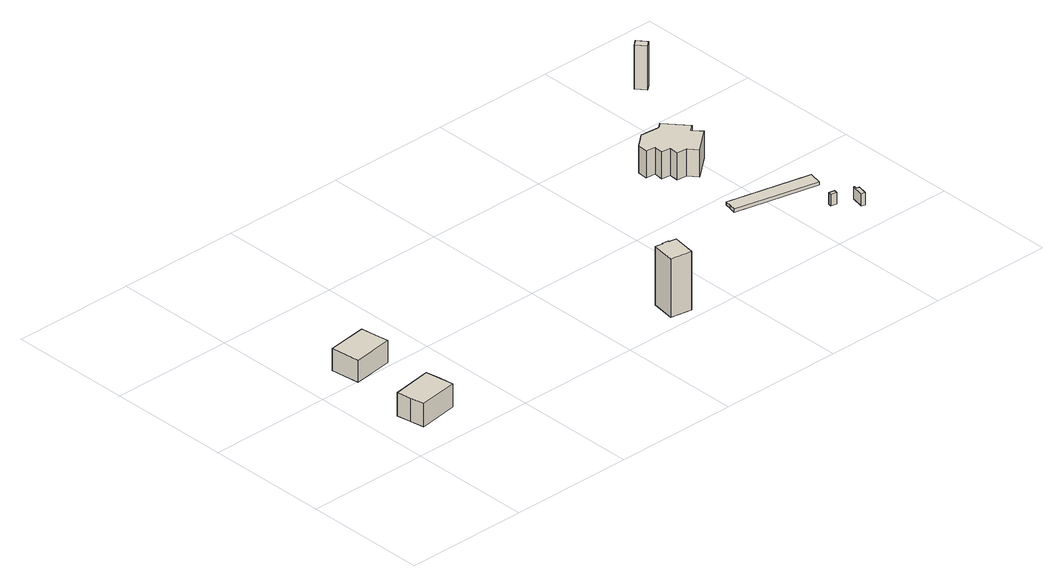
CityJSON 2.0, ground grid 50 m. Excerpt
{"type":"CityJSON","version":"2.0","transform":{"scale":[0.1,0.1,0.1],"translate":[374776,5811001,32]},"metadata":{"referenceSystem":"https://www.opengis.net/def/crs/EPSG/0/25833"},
"CityObjects":{
"building1":{"type":"Building","attributes":{"Gemeindeschluessel":"11000006","BezugspunktDach":"2200","function":"31001_2020","measuredHeight":12.81,"storeysAboveGround":2},"address":[{"country":"Germany","locality":"Berlin","thoroughfareNumber":"80 (22)","thoroughfareName":"Am Großen Wannsee"}],"geometry":[{"type":"Solid","lod":"1","boundaries":[[[[0,1,2,3,4,5]],[[6,7,8,9,10,11]],[[6,11,5,4]],[[7,6,4,3]],[[8,7,3,2]],[[9,8,2,1]],[[10,9,1,0]],[[11,10,0,5]]]]}]},
"building2":{"type":"Building","attributes":{"Gemeindeschluessel":"11000006","BezugspunktDach":"2200","function":"31001_1010","measuredHeight":11.87,"storeysAboveGround":2},"address":[{"country":"Germany","locality":"Berlin","thoroughfareNumber":"80 (23)","thoroughfareName":"Am Großen Wannsee"}],"geometry":[{"type":"Solid","lod":"1","boundaries":[[[[12,13,14,15,16]],[[17,18,19,20,21]],[[17,21,16,15]],[[18,17,15,14]],[[19,18,14,13]],[[20,19,13,12]],[[21,20,12,16]]]]}]},
"building3":{"type":"Building","attributes":{"Gemeindeschluessel":"11000006","BezugspunktDach":"2200","function":"31001_2010","measuredHeight":26.05,"storeysAboveGround":1},"address":[{"country":"Germany","locality":"Berlin","thoroughfareNumber":"80 (25)","thoroughfareName":"Am Großen Wannsee"}],"geometry":[{"type":"Solid","lod":"1","boundaries":[[[[22,23,24,25,26,27,28,29,30]],[[31,32,33,34,35,36,37,38,39]],[[31,39,30,29]],[[32,31,29,28]],[[33,32,28,27]],[[34,33,27,26]],[[35,34,26,25]],[[36,35,25,24]],[[37,36,24,23]],[[38,37,23,22]],[[39,38,22,30]]]]}]},
"building4":{"type":"Building","attributes":{"Gemeindeschluessel":"11000006","BezugspunktDach":"2200","function":"51009_1610","measuredHeight":4.72,"storeysAboveGround":0},"address":[{"country":"Germany","locality":"Berlin"}],"geometry":[{"type":"Solid","lod":"1","boundaries":[[[[40,41,42,43]],[[44,45,46,47]],[[44,47,43,42]],[[45,44,42,41]],[[46,45,41,40]],[[47,46,40,43]]]]}]},
"building5":{"type":"Building","attributes":{"Gemeindeschluessel":"11000006","BezugspunktDach":"2200","function":"31001_2460","measuredHeight":1.58,"storeysAboveGround":1},"address":[{"country":"Germany","locality":"Berlin","thoroughfareNumber":"80 (3)","thoroughfareName":"Am Großen Wannsee"}],"geometry":[{"type":"Solid","lod":"1","boundaries":[[[[48,49,50,51,52]],[[53,54,55,56,57]],[[53,57,52,51]],[[54,53,51,50]],[[55,54,50,49]],[[56,55,49,48]],[[57,56,48,52]]]]}]},
"building6":{"type":"Building","attributes":{"Gemeindeschluessel":"11000006","function":"31001_1010"},"address":[{"country":"Germany","locality":"Berlin","thoroughfareNumber":"74","thoroughfareName":"Am Großen Wannsee"}],"children":["building6-1","building6-2"]},
"building6-1":{"type":"BuildingPart","attributes":{"BezugspunktDach":"2200","measuredHeight":11.12,"storeysAboveGround":2},"parents":["building6"],"geometry":[{"type":"Solid","lod":"1","boundaries":[[[[58,59,60,61,62,63,64,65,66,67,68,69,70,71,72]],[[73,74,75,76,77,78,79,80,81,82,83,84,85,86,87]],[[73,87,72,71]],[[74,73,71,70]],[[75,74,70,69]],[[76,75,69,68]],[[77,76,68,67]],[[78,77,67,66]],[[79,78,66,65]],[[80,79,65,64]],[[81,80,64,63]],[[82,81,63,62]],[[83,82,62,61]],[[84,83,61,60]],[[85,84,60,59]],[[86,85,59,58]],[[87,86,58,72]]]]}]},
"building6-2":{"type":"BuildingPart","attributes":{"BezugspunktDach":"2200","measuredHeight":4.14,"storeysAboveGround":2},"parents":["building6"],"geometry":[{"type":"Solid","lod":"1","boundaries":[[[[88,89,90]],[[91,92,93]],[[91,93,90,89]],[[92,91,89,88]],[[93,92,88,90]]]]}]},
"building7":{"type":"Building","attributes":{"Gemeindeschluessel":"11000006","BezugspunktDach":"2200","function":"51009_1610","measuredHeight":4.99,"storeysAboveGround":0},"address":[{"country":"Germany","locality":"Berlin"}],"geometry":[{"type":"Solid","lod":"1","boundaries":[[[[94,95,96,97,98,99]],[[100,101,102,103,104,105]],[[100,105,99,98]],[[101,100,98,97]],[[102,101,97,96]],[[103,102,96,95]],[[104,103,95,94]],[[105,104,94,99]]]]}]},
"building8":{"type":"Building","attributes":{"Gemeindeschluessel":"11000006","BezugspunktDach":"2200","function":"31001_2010","measuredHeight":18.22,"storeysAboveGround":1},"address":[{"country":"Germany","locality":"Berlin","thoroughfareNumber":"72 (4)","thoroughfareName":"Am Großen Wannsee"}],"geometry":[{"type":"Solid","lod":"1","boundaries":[[[[106,107,108,109,110]],[[111,112,113,114,115]],[[111,115,110,109]],[[112,111,109,108]],[[113,112,108,107]],[[114,113,107,106]],[[115,114,106,110]]]]}]}
},
"vertices":[
[9,58,216],[19,1,216],[180,26,216],[171,84,216],[162,142,216],[0,116,216],[162,142,120],[171,84,120],[180,26,120],[19,1,120],[9,58,120],[0,116,120],
[55,375,205],[218,397,205],[210,455,205],[202,513,205],[40,491,205],[202,513,114],[210,455,114],[218,397,114],[55,375,114],[40,491,114],
[1311,17,272],[1319,64,272],[1327,112,272],[1296,117,272],[1297,121,272],[1272,125,272],[1271,121,272],[1241,126,272],[1225,32,272],[1241,126,30],[1271,121,30],[1272,125,30],[1297,121,30],[1296,117,30],[1327,112,30],[1319,64,30],[1311,17,30],[1225,32,30],
[2067,84,152],[2070,98,152],[2046,103,152],[2043,90,152],[2046,103,105],[2070,98,105],[2067,84,105],[2043,90,105],
[2151,262,76],[2163,316,76],[1826,390,76],[1820,364,76],[1814,337,76],[1820,364,63],[1826,390,63],[2163,316,63],[2151,262,63],[1814,337,63],
[1820,745,138],[1816,707,138],[1853,703,138],[1851,665,138],[1892,662,138],[1922,626,138],[2016,705,138],[1986,740,138],[2011,760,138],[1938,847,138],[1916,829,138],[1874,833,138],[1838,836,138],[1784,791,138],[1780,749,138],[1784,791,27],[1838,836,27],[1874,833,27],[1916,829,27],[1938,847,27],[2011,760,27],[1986,740,27],[2016,705,27],[1922,626,27],[1892,662,27],[1851,665,27],[1853,703,27],[1816,707,27],[1820,745,27],[1780,749,27],
[1916,829,87],[1874,833,87],[1871,791,87],[1874,833,46],[1916,829,46],[1871,791,46],
[2137,13,154],[2146,54,154],[2135,56,154],[2137,69,154],[2133,69,154],[2122,17,154],[2133,69,104],[2137,69,104],[2135,56,104],[2146,54,104],[2137,13,104],[2122,17,104],
[2193,1182,189],[2216,1201,189],[2187,1237,189],[2175,1228,189],[2164,1219,189],[2175,1228,7],[2187,1237,7],[2216,1201,7],[2193,1182,7],[2164,1219,7]
]}
